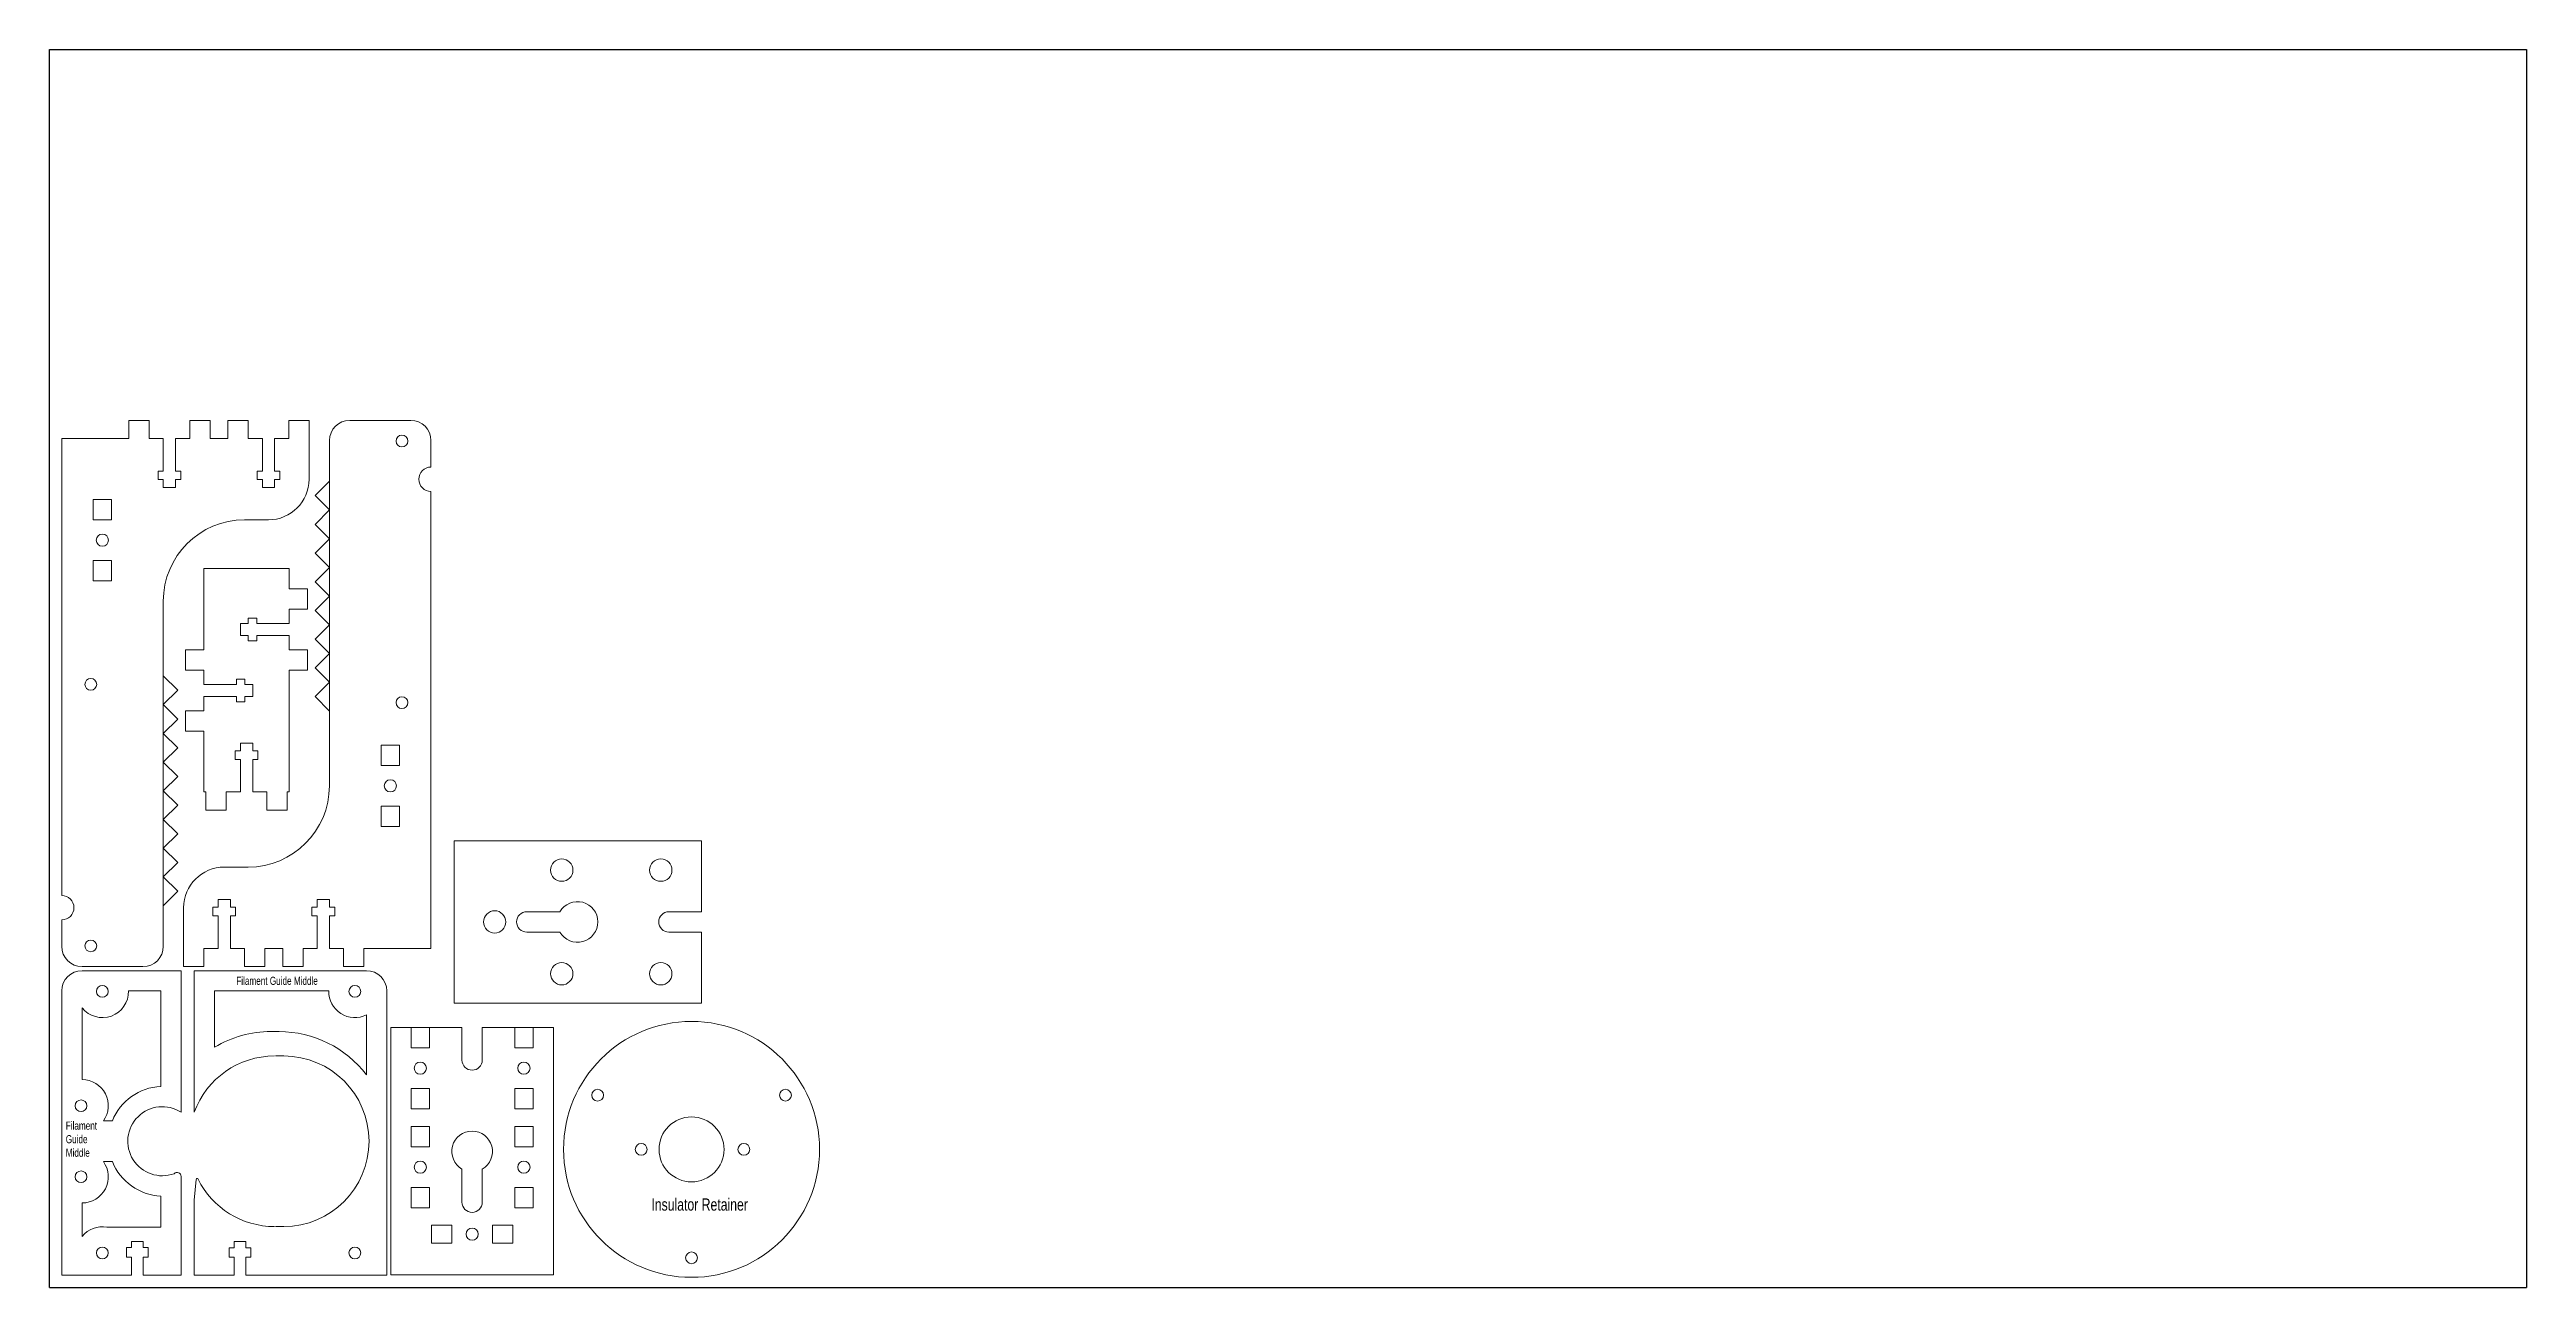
# Model space of a CAD drawing. Header units: millimetres. Extents: x 0 to 610, y 0 to 305.
import ezdxf

# ---------------------------------------------------------------- set-up
doc = ezdxf.new("R2010")
doc.units = ezdxf.units.MM
doc.layers.get('0').update_dxf_attribs({"linetype": 'CONTINUOUS', "lineweight": 25, "true_color": 0x000000})
for name, color, linetype, lineweight, true_color in [('Dino Brackets', 7, 'CONTINUOUS', 0, 0x000000), ('Dino Etch', 4, 'CONTINUOUS', 0, 0x00ffff), ('Filament Guide Middle', 7, 'CONTINUOUS', 0, 0x000000), ('Filament Guide Middle Honeycomb', 7, 'CONTINUOUS', 0, 0x000000), ('Filament Guide Middle Text', 4, 'CONTINUOUS', 0, 0x00ffff), ('Insulator Retainer', 7, 'CONTINUOUS', 0, 0xffffff), ('Insulator Retainer Text', 4, 'CONTINUOUS', 0, 0x00ffff)]:
    doc.layers.add(name, color=color, linetype=linetype, lineweight=lineweight, true_color=true_color)
doc.styles.get("Standard").update_dxf_attribs({"font": 'txt', "width": 0.75})

# ---------------------------------------------------------------- blocks, each defined once
blk = doc.blocks.new('tbits')
at = {"lineweight": 0}
for p, q in [((-2.8, 10.1), (-2.8, 8)), ((-1.5, 10.1), (-2.8, 10.1)), ((-2.8, 8), (-1.5, 8)), ((-1.5, 10.1), (-1.5, 12)), ((-1.5, 0), (-1.5, 8)), ((1.5, 12), (1.5, 10.1)), ((2.8, 10.1), (1.5, 10.1)), ((1.5, 8), (1.5, 0)), ((1.5, 8), (2.8, 8)), ((2.8, 8), (2.8, 10.1)), ((-10, -4.5), (-10, 0)), ((-5, 0), (-5, -4.5)), ((-1.5, 0), (-5, 0)), ((1.5, 0), (5, 0)), ((5, 0), (5, -4.5)), ((10, 0), (10, -4.5)), ((-10, -4.5), (-5, -4.5)), ((5, -4.5), (10, -4.5))]:
    blk.add_line(p, q, dxfattribs=at)
at = {"layer": 'Dino Brackets', "lineweight": 0}
blk.add_line((-1.5, 12), (1.5, 12), dxfattribs=at)
blk = doc.blocks.new('slots')
for p, q in [((-10, -2.25), (-10, 2.25)), ((-5, 2.25), (-10, 2.25)), ((-5, -2.25), (-5, 2.25)), ((10, 2.25), (5, 2.25)), ((5, -2.25), (5, 2.25)), ((10, -2.25), (10, 2.25)), ((-10, -2.25), (-5, -2.25)), ((5, -2.25), (10, -2.25))]:
    blk.add_line(p, q)
blk.add_circle((0, 0), 1.5)

msp = doc.modelspace()

# ---------------------------------------------------------------- linework, layer by layer
for p, q in [((0, 0), (0, 304.8)), ((0, 304.8), (609.6, 304.8)), ((609.6, 304.8), (609.6, 0)), ((0, 0), (609.6, 0))]:
    msp.add_line(p, q)
at = {"layer": 'Dino Brackets'}
for p, q in [((88.88, 213.5), (73.88, 213.5)), ((3, 96.5), (3, 209)), ((3, 209), (19.5, 209)), ((39.5, 209), (43.88, 209)), ((63.88, 199), (63.88, 209)), ((68.88, 208.5), (68.88, 198.5)), ((93.88, 208.5), (93.88, 202)), ((68.88, 198.5), (65.34, 194.96)), ((93.88, 196), (93.88, 83.5)), ((48, 189), (53.88, 189)), ((65.34, 194.96), (68.88, 191.43)), ((68.88, 191.43), (65.34, 187.89)), ((65.34, 187.89), (68.88, 184.36)), ((68.88, 184.36), (65.34, 180.82)), ((38, 177), (38, 157)), ((59, 177), (38, 177)), ((59, 172), (59, 177)), ((65.34, 180.82), (68.88, 177.29)), ((68.88, 177.29), (65.34, 173.75)), ((65.34, 173.75), (68.88, 170.22)), ((28, 150.57), (28, 169)), ((68.88, 170.22), (65.34, 166.68)), ((65.34, 166.68), (68.88, 163.14)), ((68.88, 163.14), (65.34, 159.61)), ((65.34, 159.61), (68.88, 156.07)), ((68.88, 156.07), (65.34, 152.54)), ((65.34, 152.54), (68.88, 149)), ((31.54, 147.03), (28, 150.57)), ((28, 143.5), (31.54, 147.03)), ((59, 122), (59, 152)), ((68.88, 149), (65.34, 145.47)), ((31.54, 139.96), (28, 143.5)), ((65.34, 145.47), (68.88, 141.93)), ((68.88, 141.93), (68.88, 123.5)), ((28, 136.43), (31.54, 139.96)), ((31.54, 132.89), (28, 136.43)), ((38, 137), (38, 122)), ((28, 129.36), (31.54, 132.89)), ((31.54, 125.82), (28, 129.36)), ((28, 122.28), (31.54, 125.82)), ((31.54, 118.75), (28, 122.28)), ((38, 122), (38.5, 122)), ((58.5, 122), (59, 122)), ((28, 115.21), (31.54, 118.75)), ((31.54, 111.68), (28, 115.21)), ((28, 108.14), (31.54, 111.68)), ((99.56, 110), (160.44, 110)), ((99.56, 110), (99.56, 70)), ((160.44, 110), (160.44, 92.5)), ((31.54, 104.61), (28, 108.14)), ((28, 101.07), (31.54, 104.61)), ((31.54, 97.54), (28, 101.07)), ((48.88, 103.5), (43, 103.5)), ((28, 94), (31.54, 97.54)), ((28, 84), (28, 94)), ((33, 93.5), (33, 83.5)), ((117.44, 92.5), (125.61, 92.5)), ((152.44, 92.5), (160.44, 92.5)), ((3, 84), (3, 90.5)), ((117.44, 87.5), (125.61, 87.5)), ((152.44, 87.5), (160.44, 87.5)), ((160.44, 87.5), (160.44, 70)), ((57.38, 83.5), (53, 83.5)), ((93.88, 83.5), (77.38, 83.5)), ((8, 79), (23, 79)), ((99.56, 70), (160.44, 70)), ((84, 3.12), (84, 64)), ((84, 64), (101.5, 64)), ((101.5, 56), (101.5, 64)), ((106.5, 56), (106.5, 64)), ((106.5, 64), (124, 64)), ((124, 3.12), (124, 64)), ((101.5, 21), (101.5, 29.17)), ((106.5, 21), (106.5, 29.17)), ((84, 3.12), (124, 3.12))]:
    msp.add_line(p, q, dxfattribs=at)
for centre, radius in [((86.73, 208.4), 1.45), ((10.15, 148.5), 1.45), ((86.73, 144), 1.45), ((126.06, 102.75), 2.75), ((150.44, 102.75), 2.75), ((109.56, 90), 2.75), ((10.15, 84.1), 1.45), ((126.06, 77.25), 2.75), ((150.44, 77.25), 2.75)]:
    msp.add_circle(centre, radius, dxfattribs=at)
for centre, radius, start, end in [((73.88, 208.5), 5, 90, 180), ((88.88, 208.5), 5, 360, 90), ((93.88, 199), 3, 90, 270), ((53.88, 199), 10, 270, 360), ((48, 169), 20, 90, 180), ((48.88, 123.5), 20, 270, 360), ((43, 93.5), 10, 90, 180), ((3, 93.5), 3, 270, 90), ((117.44, 90), 2.5, 90, 270), ((129.94, 90), 5, 210, 150), ((152.44, 90), 2.5, 90, 270), ((8, 84), 5, 180, 270), ((23, 84), 5, 270, 360), ((104, 56), 2.5, 180, 360), ((104, 33.5), 5, 300, 240), ((104, 21), 2.5, 180, 360)]:
    msp.add_arc(centre, radius, start, end, dxfattribs=at)
at = {"layer": 'Dino Etch'}
for p, q in [((68.88, 198.5), (68.88, 141.93)), ((28, 94), (28, 150.57))]:
    msp.add_line(p, q, dxfattribs=at)
at = {"layer": 'Filament Guide Middle'}
for p, q in [((8, 78), (32.38, 78)), ((32.38, 78), (32.38, 43.13)), ((35.63, 78), (78, 78)), ((35.63, 78), (35.63, 43.14)), ((3, 3), (3, 73)), ((83, 73), (83, 3)), ((55.63, 57), (57.63, 57)), ((32.38, 27.33), (32.38, 3)), ((35.63, 21.53), (36.07, 26.62)), ((35.63, 21.53), (35.63, 3)), ((55.63, 15), (57.63, 15)), ((18.98, 9.85), (18.98, 7.5)), ((18.98, 9.85), (20.18, 9.85)), ((18.98, 7.5), (20.18, 7.5)), ((20.18, 9.85), (20.18, 11.35)), ((20.18, 11.35), (23.08, 11.35)), ((20.18, 7.5), (20.18, 3)), ((23.08, 11.35), (23.08, 9.85)), ((23.08, 9.85), (24.28, 9.85)), ((23.08, 7.5), (24.28, 7.5)), ((23.08, 7.5), (23.08, 3)), ((24.28, 9.85), (24.28, 7.5)), ((44.23, 9.8), (44.23, 7.5)), ((45.43, 9.8), (44.23, 9.8)), ((44.23, 7.5), (45.43, 7.5)), ((45.43, 11.3), (45.43, 9.8)), ((45.43, 11.3), (48.33, 11.3)), ((45.43, 7.5), (45.43, 3)), ((48.33, 11.3), (48.33, 9.8)), ((48.33, 9.8), (49.53, 9.8)), ((48.33, 7.5), (49.53, 7.5)), ((48.33, 7.5), (48.33, 3)), ((49.53, 9.8), (49.53, 7.5)), ((20.18, 3), (3, 3)), ((23.08, 3), (32.38, 3)), ((35.63, 3), (45.43, 3)), ((48.33, 3), (83, 3))]:
    msp.add_line(p, q, dxfattribs=at)
for centre in [(13, 72.9), (75.15, 72.9), (7.75, 44.74), (7.75, 27.26), (13, 8.5), (75.15, 8.5)]:
    msp.add_circle(centre, 1.45, dxfattribs=at)
for centre, radius, start, end in [((8, 73), 5, 90, 180), ((78, 73), 5, 0, 90), ((55.38, 36), 21, 90, 160.13168), ((57.63, 36), 21, 270, 90), ((27.75, 36), 8.5, 57.03561, 289.89777), ((31.38, 27.33), 1, 0, 137.06146), ((36.32, 26.6), 0.25, 26.26812, 175), ((55.38, 36), 21, 206.26812, 270)]:
    msp.add_arc(centre, radius, start, end, dxfattribs=at)
at = {"layer": 'Filament Guide Middle Honeycomb'}
for p, q in [((8, 68.83), (8, 51.19)), ((19.45, 73), (27.38, 73)), ((27.38, 73), (27.38, 49.49)), ((40.63, 59.16), (40.63, 73)), ((40.63, 73), (68.7, 73)), ((78, 67.11), (78, 52.33)), ((54.5, 63), (56.5, 63)), ((13.25, 41), (15.46, 41)), ((13.25, 31), (15.46, 31)), ((8, 20.81), (8, 12.57)), ((27.38, 22.51), (27.38, 14.85)), ((27.38, 14.85), (14.13, 14.85))]:
    msp.add_line(p, q, dxfattribs=at)
for centre, radius, start, end in [((13, 72.9), 6.45, 219.17739, 0.88834), ((75.15, 72.9), 6.45, 179.11166, 296.22265), ((54.5, 36), 27, 90, 120.92322), ((56.5, 36), 27, 37.22213, 90), ((8, 44.74), 6.45, 324.56036, 90), ((28, 36), 13.5, 92.65353, 158.26154), ((8, 27.26), 6.45, 270, 35.43964), ((28, 36), 13.5, 201.73846, 267.34647), ((13, 8.5), 6.45, 79.89769, 140.82261)]:
    msp.add_arc(centre, radius, start, end, dxfattribs=at)
at = {"layer": 'Insulator Retainer'}
for centre, radius in [((158, 34), 31.5), ((134.89, 47.34), 1.45), ((181.12, 47.35), 1.45), ((158, 34), 8), ((145.62, 34), 1.45), ((170.88, 34), 1.45), ((158, 7.3), 1.45)]:
    msp.add_circle(centre, radius, dxfattribs=at)

# ---------------------------------------------------------------- block references
at = {"layer": 'Dino Brackets', "yscale": -1}
for name, p, rotation in [('tbits', (29.5, 209), 360), ('tbits', (53.88, 209), 360), ('slots', (13, 184), 270), ('slots', (83.88, 123.5), 89.99999999999999), ('tbits', (43, 83.5), 180), ('tbits', (67.38, 83.5), 180)]:
    msp.add_blockref(name, p, dxfattribs=dict(at, rotation=rotation))
at = {"layer": 'Dino Brackets'}
for name, p, rotation in [('tbits', (59, 162), 90), ('tbits', (38, 147), 270), ('tbits', (48.5, 122), 360), ('slots', (91.25, 54), 90), ('slots', (116.75, 54), 90), ('slots', (91.25, 29.63), 90), ('slots', (116.75, 29.63), 90), ('slots', (104, 13.13), 180)]:
    msp.add_blockref(name, p, dxfattribs=dict(at, rotation=rotation))

# ---------------------------------------------------------------- texts
at = {"layer": 'Filament Guide Middle Text', "char_height": 2, "width": 100}
for s, insert, attachment_point in [('Filament\\~Guide\\~Middle', (56, 75.5), 5), ('Filament\\PGuide\\PMiddle', (4, 36.5), 4)]:
    msp.add_mtext(s, dxfattribs=dict(at, insert=insert, attachment_point=attachment_point))
at = {"layer": 'Insulator Retainer Text', "insert": (160, 20.4), "char_height": 3, "width": 100, "attachment_point": 5}
msp.add_mtext('Insulator\\~Retainer', dxfattribs=at)

doc.saveas('drawing.dxf')
